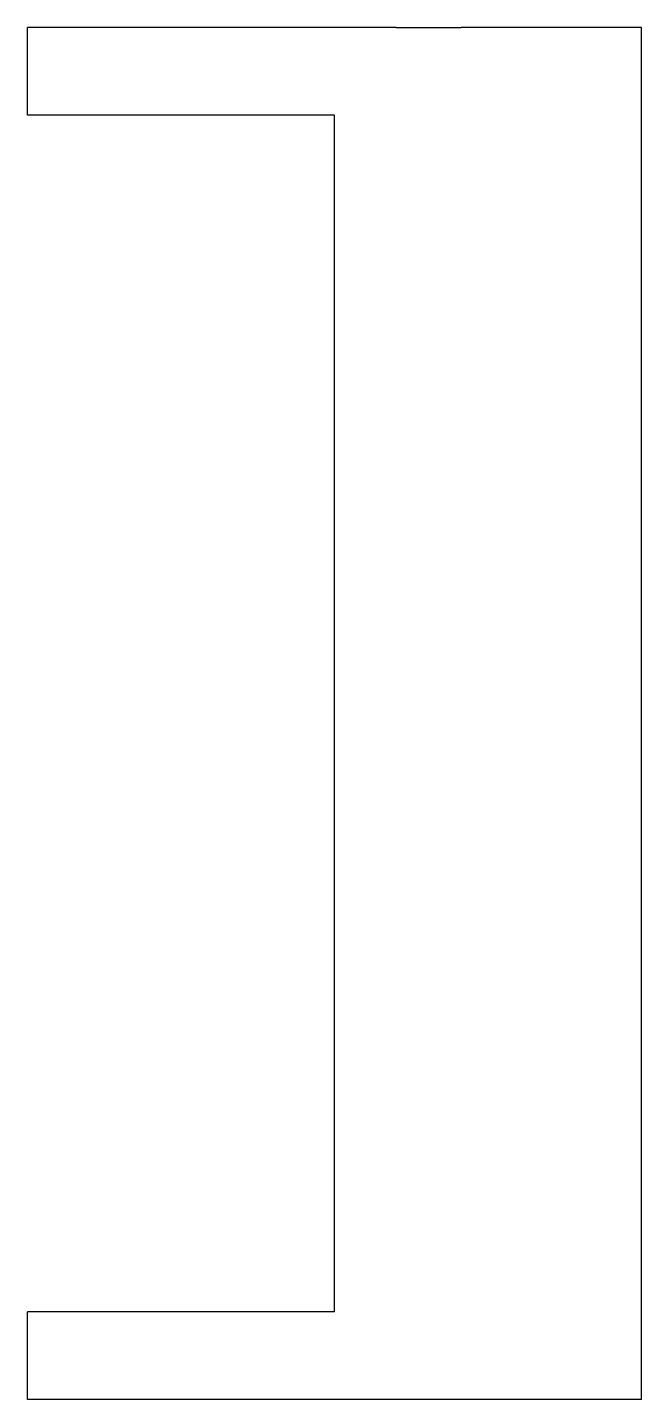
# Model space of a CAD drawing. Header units: metres. Extents: x 0 to 28, y -62.5 to 0.
import ezdxf

# ---------------------------------------------------------------- set-up
doc = ezdxf.new("R2010")
doc.units = ezdxf.units.M

msp = doc.modelspace()

# ---------------------------------------------------------------- linework, layer by layer
for points in [[(0, -4), (0, -3.92), (0, -3.84), (0, -3.76), (0, -3.68), (0, -3.6), (0, -3.52), (0, -3.44), (0, -3.36), (0, -3.28), (0, -3.2), (0, -3.12), (0, -3.04), (0, -2.96), (0, -2.88), (0, -2.8), (0, -2.72), (0, -2.64), (0, -2.56), (0, -2.48), (0, -2.4), (0, -2.32), (0, -2.24), (0, -2.16), (0, -2.08), (0, -2), (0, -1.92), (0, -1.84), (0, -1.76), (0, -1.68), (0, -1.6), (0, -1.52), (0, -1.44), (0, -1.36), (0, -1.28), (0, -1.2), (0, -1.12), (0, -1.04), (0, -0.96), (0, -0.88), (0, -0.8), (0, -0.72), (0, -0.64), (0, -0.56), (0, -0.48), (0, -0.4), (0, -0.32), (0, -0.24), (0, -0.16), (0, -0.08), (0, 0)], [(5, 0), (4.843, 0), (4.686, 0), (4.53, 0), (4.374, 0), (4.219, 0), (4.064, 0), (3.91, 0), (3.758, 0), (3.607, 0), (3.456, 0), (3.307, 0), (3.162, 0), (3.017, 0), (2.872, 0), (2.732, 0), (2.595, 0), (2.458, 0), (2.322, 0), (2.194, 0), (2.065, 0), (1.937, 0), (1.816, 0), (1.699, 0), (1.582, 0), (1.464, 0), (1.36, 0), (1.255, 0), (1.151, 0), (1.052, 0), (0.961, 0), (0.87, 0), (0.779, 0), (0.701, 0), (0.625, 0), (0.549, 0), (0.478, 0), (0.418, 0), (0.358, 0), (0.298, 0), (0.25, 0), (0.206, 0), (0.163, 0), (0.122, 0), (0.095, 0), (0.069, 0), (0.043, 0), (0.026, 0), (0.018, 0), (0.009, 0), (0, 0)], [(16.804, 0), (16.568, 0), (16.332, 0), (16.096, 0), (15.86, 0), (15.623, 0), (15.387, 0), (15.151, 0), (14.915, 0), (14.679, 0), (14.443, 0), (14.207, 0), (13.971, 0), (13.735, 0), (13.499, 0), (13.263, 0), (13.027, 0), (12.791, 0), (12.554, 0), (12.318, 0), (12.082, 0), (11.846, 0), (11.61, 0), (11.374, 0), (11.138, 0), (10.902, 0), (10.666, 0), (10.43, 0), (10.194, 0), (9.958, 0), (9.722, 0), (9.485, 0), (9.249, 0), (9.013, 0), (8.777, 0), (8.541, 0), (8.305, 0), (8.069, 0), (7.833, 0), (7.597, 0), (7.361, 0), (7.125, 0), (6.889, 0), (6.653, 0), (6.416, 0), (6.18, 0), (5.944, 0), (5.708, 0), (5.472, 0), (5.236, 0), (5, 0)], [(16.804, 0), (16.865, 0), (16.926, 0), (16.986, 0), (17.047, 0), (17.108, 0), (17.169, 0), (17.23, 0), (17.29, 0), (17.351, 0), (17.412, 0), (17.472, 0), (17.533, 0), (17.593, 0), (17.654, 0), (17.714, 0), (17.775, 0), (17.835, 0), (17.896, 0), (17.956, 0), (18.016, 0), (18.076, 0), (18.136, 0), (18.196, 0), (18.256, 0), (18.316, 0), (18.375, 0), (18.435, 0), (18.494, 0), (18.554, 0), (18.613, 0), (18.672, 0), (18.732, 0), (18.79, 0), (18.849, 0), (18.908, 0), (18.967, 0), (19.025, 0), (19.084, 0), (19.142, 0), (19.2, 0), (19.258, 0), (19.316, 0), (19.374, 0), (19.431, 0), (19.488, 0), (19.546, 0), (19.603, 0), (19.659, 0), (19.716, 0), (19.773, 0)], [(28, 0), (27.984, 0), (27.967, 0), (27.951, 0), (27.921, 0), (27.872, 0), (27.824, 0), (27.775, 0), (27.7, 0), (27.62, 0), (27.54, 0), (27.452, 0), (27.342, 0), (27.233, 0), (27.123, 0), (26.994, 0), (26.856, 0), (26.719, 0), (26.578, 0), (26.416, 0), (26.254, 0), (26.091, 0), (25.917, 0), (25.733, 0), (25.549, 0), (25.364, 0), (25.162, 0), (24.96, 0), (24.757, 0), (24.549, 0), (24.332, 0), (24.115, 0), (23.899, 0), (23.673, 0), (23.446, 0), (23.22, 0), (22.991, 0), (22.759, 0), (22.526, 0), (22.293, 0), (22.06, 0), (21.826, 0), (21.592, 0), (21.359, 0), (21.128, 0), (20.898, 0), (20.667, 0), (20.441, 0), (20.219, 0), (19.996, 0), (19.773, 0)], [(28, -62.5), (28, -61.25), (28, -60), (28, -58.75), (28, -57.5), (28, -56.25), (28, -55), (28, -53.75), (28, -52.5), (28, -51.25), (28, -50), (28, -48.75), (28, -47.5), (28, -46.25), (28, -45), (28, -43.75), (28, -42.5), (28, -41.25), (28, -40), (28, -38.75), (28, -37.5), (28, -36.25), (28, -35), (28, -33.75), (28, -32.5), (28, -31.25), (28, -30), (28, -28.75), (28, -27.5), (28, -26.25), (28, -25), (28, -23.75), (28, -22.5), (28, -21.25), (28, -20), (28, -18.75), (28, -17.5), (28, -16.25), (28, -15), (28, -13.75), (28, -12.5), (28, -11.25), (28, -10), (28, -8.75), (28, -7.5), (28, -6.25), (28, -5), (28, -3.75), (28, -2.5), (28, -1.25), (28, 0)], [(5, -4), (4.843, -4), (4.686, -4), (4.53, -4), (4.374, -4), (4.219, -4), (4.064, -4), (3.91, -4), (3.758, -4), (3.607, -4), (3.456, -4), (3.307, -4), (3.162, -4), (3.017, -4), (2.872, -4), (2.732, -4), (2.595, -4), (2.458, -4), (2.322, -4), (2.194, -4), (2.065, -4), (1.937, -4), (1.816, -4), (1.699, -4), (1.582, -4), (1.464, -4), (1.36, -4), (1.255, -4), (1.151, -4), (1.052, -4), (0.961, -4), (0.87, -4), (0.779, -4), (0.701, -4), (0.625, -4), (0.549, -4), (0.478, -4), (0.418, -4), (0.358, -4), (0.298, -4), (0.25, -4), (0.206, -4), (0.163, -4), (0.122, -4), (0.095, -4), (0.069, -4), (0.043, -4), (0.026, -4), (0.018, -4), (0.009, -4), (0, -4)], [(14, -4), (13.82, -4), (13.64, -4), (13.46, -4), (13.28, -4), (13.1, -4), (12.92, -4), (12.74, -4), (12.56, -4), (12.38, -4), (12.2, -4), (12.02, -4), (11.84, -4), (11.66, -4), (11.48, -4), (11.3, -4), (11.12, -4), (10.94, -4), (10.76, -4), (10.58, -4), (10.4, -4), (10.22, -4), (10.04, -4), (9.86, -4), (9.68, -4), (9.5, -4), (9.32, -4), (9.14, -4), (8.96, -4), (8.78, -4), (8.6, -4), (8.42, -4), (8.24, -4), (8.06, -4), (7.88, -4), (7.7, -4), (7.52, -4), (7.34, -4), (7.16, -4), (6.98, -4), (6.8, -4), (6.62, -4), (6.44, -4), (6.26, -4), (6.08, -4), (5.9, -4), (5.72, -4), (5.54, -4), (5.36, -4), (5.18, -4), (5, -4)], [(14, -58.5), (14, -57.41), (14, -56.32), (14, -55.23), (14, -54.14), (14, -53.05), (14, -51.96), (14, -50.87), (14, -49.78), (14, -48.69), (14, -47.6), (14, -46.51), (14, -45.42), (14, -44.33), (14, -43.24), (14, -42.15), (14, -41.06), (14, -39.97), (14, -38.88), (14, -37.79), (14, -36.7), (14, -35.61), (14, -34.52), (14, -33.43), (14, -32.34), (14, -31.25), (14, -30.16), (14, -29.07), (14, -27.98), (14, -26.89), (14, -25.8), (14, -24.71), (14, -23.62), (14, -22.53), (14, -21.44), (14, -20.35), (14, -19.26), (14, -18.17), (14, -17.08), (14, -15.99), (14, -14.9), (14, -13.81), (14, -12.72), (14, -11.63), (14, -10.54), (14, -9.45), (14, -8.36), (14, -7.27), (14, -6.18), (14, -5.09), (14, -4)], [(0, -62.5), (0, -62.42), (0, -62.34), (0, -62.26), (0, -62.18), (0, -62.1), (0, -62.02), (0, -61.94), (0, -61.86), (0, -61.78), (0, -61.7), (0, -61.62), (0, -61.54), (0, -61.46), (0, -61.38), (0, -61.3), (0, -61.22), (0, -61.14), (0, -61.06), (0, -60.98), (0, -60.9), (0, -60.82), (0, -60.74), (0, -60.66), (0, -60.58), (0, -60.5), (0, -60.42), (0, -60.34), (0, -60.26), (0, -60.18), (0, -60.1), (0, -60.02), (0, -59.94), (0, -59.86), (0, -59.78), (0, -59.7), (0, -59.62), (0, -59.54), (0, -59.46), (0, -59.38), (0, -59.3), (0, -59.22), (0, -59.14), (0, -59.06), (0, -58.98), (0, -58.9), (0, -58.82), (0, -58.74), (0, -58.66), (0, -58.58), (0, -58.5)], [(5, -58.5), (4.843, -58.5), (4.686, -58.5), (4.53, -58.5), (4.374, -58.5), (4.219, -58.5), (4.064, -58.5), (3.91, -58.5), (3.758, -58.5), (3.607, -58.5), (3.456, -58.5), (3.307, -58.5), (3.162, -58.5), (3.017, -58.5), (2.872, -58.5), (2.732, -58.5), (2.595, -58.5), (2.458, -58.5), (2.322, -58.5), (2.194, -58.5), (2.065, -58.5), (1.937, -58.5), (1.816, -58.5), (1.699, -58.5), (1.582, -58.5), (1.464, -58.5), (1.36, -58.5), (1.255, -58.5), (1.151, -58.5), (1.052, -58.5), (0.961, -58.5), (0.87, -58.5), (0.779, -58.5), (0.701, -58.5), (0.625, -58.5), (0.549, -58.5), (0.478, -58.5), (0.418, -58.5), (0.358, -58.5), (0.298, -58.5), (0.25, -58.5), (0.206, -58.5), (0.163, -58.5), (0.122, -58.5), (0.095, -58.5), (0.069, -58.5), (0.043, -58.5), (0.026, -58.5), (0.018, -58.5), (0.009, -58.5), (0, -58.5)], [(14, -58.5), (13.82, -58.5), (13.64, -58.5), (13.46, -58.5), (13.28, -58.5), (13.1, -58.5), (12.92, -58.5), (12.74, -58.5), (12.56, -58.5), (12.38, -58.5), (12.2, -58.5), (12.02, -58.5), (11.84, -58.5), (11.66, -58.5), (11.48, -58.5), (11.3, -58.5), (11.12, -58.5), (10.94, -58.5), (10.76, -58.5), (10.58, -58.5), (10.4, -58.5), (10.22, -58.5), (10.04, -58.5), (9.86, -58.5), (9.68, -58.5), (9.5, -58.5), (9.32, -58.5), (9.14, -58.5), (8.96, -58.5), (8.78, -58.5), (8.6, -58.5), (8.42, -58.5), (8.24, -58.5), (8.06, -58.5), (7.88, -58.5), (7.7, -58.5), (7.52, -58.5), (7.34, -58.5), (7.16, -58.5), (6.98, -58.5), (6.8, -58.5), (6.62, -58.5), (6.44, -58.5), (6.26, -58.5), (6.08, -58.5), (5.9, -58.5), (5.72, -58.5), (5.54, -58.5), (5.36, -58.5), (5.18, -58.5), (5, -58.5)], [(5, -62.5), (4.843, -62.5), (4.686, -62.5), (4.53, -62.5), (4.374, -62.5), (4.219, -62.5), (4.064, -62.5), (3.91, -62.5), (3.758, -62.5), (3.607, -62.5), (3.456, -62.5), (3.307, -62.5), (3.162, -62.5), (3.017, -62.5), (2.872, -62.5), (2.732, -62.5), (2.595, -62.5), (2.458, -62.5), (2.322, -62.5), (2.194, -62.5), (2.065, -62.5), (1.937, -62.5), (1.816, -62.5), (1.699, -62.5), (1.582, -62.5), (1.464, -62.5), (1.36, -62.5), (1.255, -62.5), (1.151, -62.5), (1.052, -62.5), (0.961, -62.5), (0.87, -62.5), (0.779, -62.5), (0.701, -62.5), (0.625, -62.5), (0.549, -62.5), (0.478, -62.5), (0.418, -62.5), (0.358, -62.5), (0.298, -62.5), (0.25, -62.5), (0.206, -62.5), (0.163, -62.5), (0.122, -62.5), (0.095, -62.5), (0.069, -62.5), (0.043, -62.5), (0.026, -62.5), (0.018, -62.5), (0.009, -62.5), (0, -62.5)], [(16.804, -62.5), (16.568, -62.5), (16.332, -62.5), (16.096, -62.5), (15.86, -62.5), (15.623, -62.5), (15.387, -62.5), (15.151, -62.5), (14.915, -62.5), (14.679, -62.5), (14.443, -62.5), (14.207, -62.5), (13.971, -62.5), (13.735, -62.5), (13.499, -62.5), (13.263, -62.5), (13.027, -62.5), (12.791, -62.5), (12.554, -62.5), (12.318, -62.5), (12.082, -62.5), (11.846, -62.5), (11.61, -62.5), (11.374, -62.5), (11.138, -62.5), (10.902, -62.5), (10.666, -62.5), (10.43, -62.5), (10.194, -62.5), (9.958, -62.5), (9.722, -62.5), (9.485, -62.5), (9.249, -62.5), (9.013, -62.5), (8.777, -62.5), (8.541, -62.5), (8.305, -62.5), (8.069, -62.5), (7.833, -62.5), (7.597, -62.5), (7.361, -62.5), (7.125, -62.5), (6.889, -62.5), (6.653, -62.5), (6.416, -62.5), (6.18, -62.5), (5.944, -62.5), (5.708, -62.5), (5.472, -62.5), (5.236, -62.5), (5, -62.5)], [(19.773, -62.5), (19.716, -62.5), (19.659, -62.5), (19.603, -62.5), (19.546, -62.5), (19.488, -62.5), (19.431, -62.5), (19.374, -62.5), (19.316, -62.5), (19.258, -62.5), (19.2, -62.5), (19.142, -62.5), (19.084, -62.5), (19.025, -62.5), (18.967, -62.5), (18.908, -62.5), (18.849, -62.5), (18.79, -62.5), (18.732, -62.5), (18.672, -62.5), (18.613, -62.5), (18.554, -62.5), (18.494, -62.5), (18.435, -62.5), (18.375, -62.5), (18.316, -62.5), (18.256, -62.5), (18.196, -62.5), (18.136, -62.5), (18.076, -62.5), (18.016, -62.5), (17.956, -62.5), (17.896, -62.5), (17.835, -62.5), (17.775, -62.5), (17.714, -62.5), (17.654, -62.5), (17.593, -62.5), (17.533, -62.5), (17.472, -62.5), (17.412, -62.5), (17.351, -62.5), (17.29, -62.5), (17.23, -62.5), (17.169, -62.5), (17.108, -62.5), (17.047, -62.5), (16.986, -62.5), (16.926, -62.5), (16.865, -62.5), (16.804, -62.5)], [(28, -62.5), (27.984, -62.5), (27.967, -62.5), (27.951, -62.5), (27.921, -62.5), (27.872, -62.5), (27.824, -62.5), (27.775, -62.5), (27.7, -62.5), (27.62, -62.5), (27.54, -62.5), (27.452, -62.5), (27.342, -62.5), (27.233, -62.5), (27.123, -62.5), (26.994, -62.5), (26.856, -62.5), (26.719, -62.5), (26.578, -62.5), (26.416, -62.5), (26.254, -62.5), (26.091, -62.5), (25.917, -62.5), (25.733, -62.5), (25.549, -62.5), (25.364, -62.5), (25.162, -62.5), (24.96, -62.5), (24.757, -62.5), (24.549, -62.5), (24.332, -62.5), (24.115, -62.5), (23.899, -62.5), (23.673, -62.5), (23.446, -62.5), (23.22, -62.5), (22.991, -62.5), (22.759, -62.5), (22.526, -62.5), (22.293, -62.5), (22.06, -62.5), (21.826, -62.5), (21.592, -62.5), (21.359, -62.5), (21.128, -62.5), (20.898, -62.5), (20.667, -62.5), (20.441, -62.5), (20.219, -62.5), (19.996, -62.5), (19.773, -62.5)]]:
    msp.add_lwpolyline(points)

doc.saveas('drawing.dxf')
